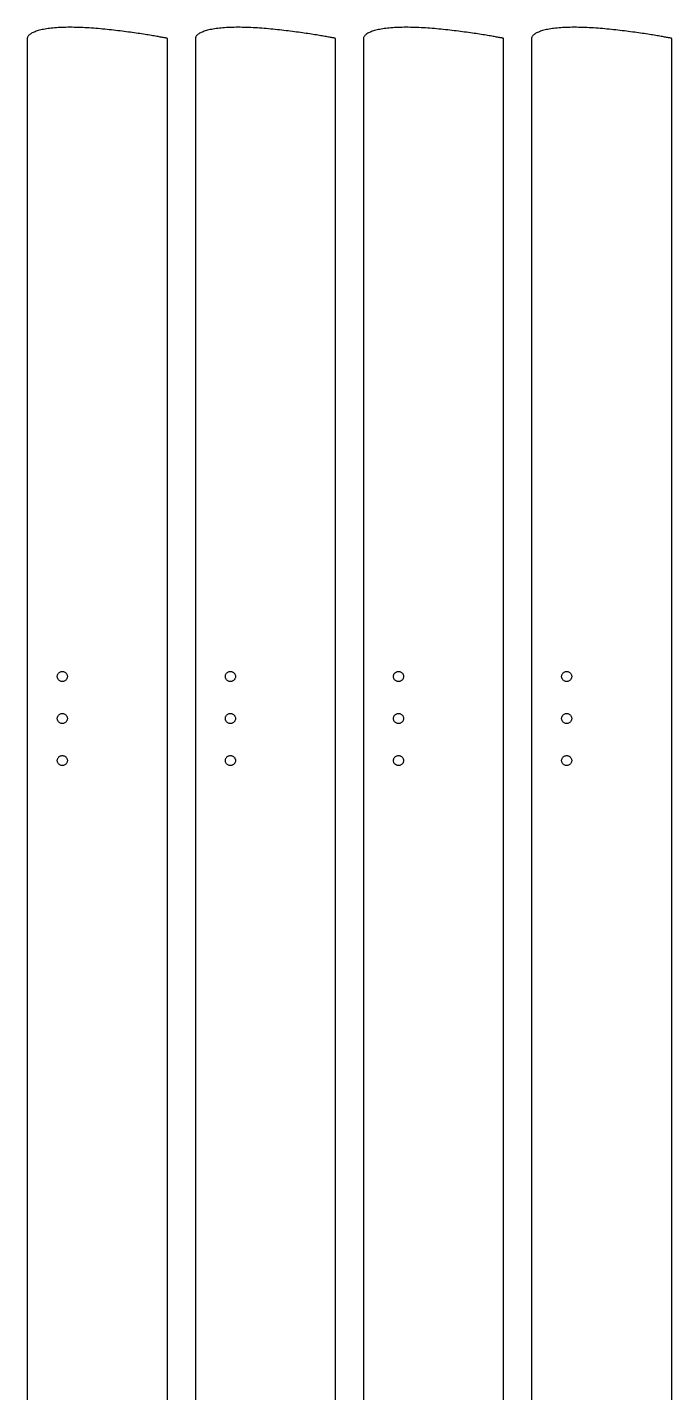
# Model space of a CAD drawing. Header units: metres. Extents: x -115 to 115, y -485 to 489.
# Drawn here: x -115 to 115, y 2 to 489 of the extents above; entities that cross this region are included whole.
import ezdxf

# ---------------------------------------------------------------- set-up
doc = ezdxf.new("R2010")
doc.units = ezdxf.units.M

msp = doc.modelspace()

# ---------------------------------------------------------------- linework, layer by layer
for p, q in [((-113.223, 487.056), (-113.504, 486.903)), ((-112.919, 487.204), (-113.223, 487.056)), ((-112.592, 487.348), (-112.919, 487.204)), ((-112.242, 487.487), (-112.592, 487.348)), ((-111.871, 487.622), (-112.242, 487.487)), ((-111.477, 487.751), (-111.871, 487.622)), ((-111.062, 487.875), (-111.477, 487.751)), ((-110.625, 487.994), (-111.062, 487.875)), ((-110.168, 488.107), (-110.625, 487.994)), ((-109.691, 488.214), (-110.168, 488.107)), ((-109.194, 488.315), (-109.691, 488.214)), ((-108.678, 488.41), (-109.194, 488.315)), ((-108.143, 488.499), (-108.678, 488.41)), ((-107.59, 488.581), (-108.143, 488.499)), ((-107.019, 488.657), (-107.59, 488.581)), ((-106.431, 488.726), (-107.019, 488.657)), ((-105.827, 488.789), (-106.431, 488.726)), ((-105.207, 488.845), (-105.827, 488.789)), ((-104.571, 488.894), (-105.207, 488.845)), ((-103.921, 488.936), (-104.571, 488.894)), ((-103.256, 488.971), (-103.921, 488.936)), ((-102.579, 489), (-103.256, 488.971)), ((-101.888, 489.022), (-102.579, 489)), ((-101.186, 489.037), (-101.888, 489.022)), ((-100.472, 489.046), (-101.186, 489.037)), ((-99.7478, 489.048), (-100.472, 489.046)), ((-99.0136, 489.044), (-99.7478, 489.048)), ((-98.2701, 489.034), (-99.0136, 489.044)), ((-97.5181, 489.018), (-98.2701, 489.034)), ((-96.7585, 488.996), (-97.5181, 489.018)), ((-95.9919, 488.968), (-96.7585, 488.996)), ((-95.219, 488.935), (-95.9919, 488.968)), ((-94.4408, 488.897), (-95.219, 488.935)), ((-93.6578, 488.853), (-94.4408, 488.897)), ((-92.8709, 488.804), (-93.6578, 488.853)), ((-92.0809, 488.751), (-92.8709, 488.804)), ((-91.2886, 488.694), (-92.0809, 488.751)), ((-90.4947, 488.632), (-91.2886, 488.694)), ((-89.7, 488.566), (-90.4947, 488.632)), ((-88.9053, 488.497), (-89.7, 488.566)), ((-88.1114, 488.424), (-88.9053, 488.497)), ((-87.3191, 488.348), (-88.1114, 488.424)), ((-86.5291, 488.269), (-87.3191, 488.348)), ((-85.7422, 488.187), (-86.5291, 488.269)), ((-84.9593, 488.103), (-85.7422, 488.187)), ((-84.181, 488.016), (-84.9593, 488.103)), ((-83.4082, 487.928), (-84.181, 488.016)), ((-82.6415, 487.837), (-83.4082, 487.928)), ((-81.8819, 487.745), (-82.6415, 487.837)), ((-81.1299, 487.651), (-81.8819, 487.745)), ((-80.3865, 487.557), (-81.1299, 487.651)), ((-79.6522, 487.461), (-80.3865, 487.557)), ((-78.9278, 487.365), (-79.6522, 487.461)), ((-78.2141, 487.268), (-78.9278, 487.365)), ((-77.5116, 487.17), (-78.2141, 487.268)), ((-76.8213, 487.073), (-77.5116, 487.17)), ((-76.1436, 486.975), (-76.8213, 487.073)), ((-53.2234, 487.056), (-53.5043, 486.903)), ((-52.9192, 487.204), (-53.2234, 487.056)), ((-52.5921, 487.348), (-52.9192, 487.204)), ((-52.2425, 487.487), (-52.5921, 487.348)), ((-51.8706, 487.622), (-52.2425, 487.487)), ((-51.4768, 487.751), (-51.8706, 487.622)), ((-51.0615, 487.875), (-51.4768, 487.751)), ((-50.6252, 487.994), (-51.0615, 487.875)), ((-50.1681, 488.107), (-50.6252, 487.994)), ((-49.6909, 488.214), (-50.1681, 488.107)), ((-49.194, 488.315), (-49.6909, 488.214)), ((-48.6778, 488.41), (-49.194, 488.315)), ((-48.1429, 488.499), (-48.6778, 488.41)), ((-47.5898, 488.581), (-48.1429, 488.499)), ((-47.019, 488.657), (-47.5898, 488.581)), ((-46.4312, 488.726), (-47.019, 488.657)), ((-45.8268, 488.789), (-46.4312, 488.726)), ((-45.2066, 488.845), (-45.8268, 488.789)), ((-44.571, 488.894), (-45.2066, 488.845)), ((-43.9207, 488.936), (-44.571, 488.894)), ((-43.2564, 488.971), (-43.9207, 488.936)), ((-42.5788, 489), (-43.2564, 488.971)), ((-41.8884, 489.022), (-42.5788, 489)), ((-41.186, 489.037), (-41.8884, 489.022)), ((-40.4722, 489.046), (-41.186, 489.037)), ((-39.7478, 489.048), (-40.4722, 489.046)), ((-39.0136, 489.044), (-39.7478, 489.048)), ((-38.2701, 489.034), (-39.0136, 489.044)), ((-37.5181, 489.018), (-38.2701, 489.034)), ((-36.7585, 488.996), (-37.5181, 489.018)), ((-35.9919, 488.968), (-36.7585, 488.996)), ((-35.219, 488.935), (-35.9919, 488.968)), ((-34.4408, 488.897), (-35.219, 488.935)), ((-33.6578, 488.853), (-34.4408, 488.897)), ((-32.8709, 488.804), (-33.6578, 488.853)), ((-32.0809, 488.751), (-32.8709, 488.804)), ((-31.2886, 488.694), (-32.0809, 488.751)), ((-30.4947, 488.632), (-31.2886, 488.694)), ((-29.7, 488.566), (-30.4947, 488.632)), ((-28.9053, 488.497), (-29.7, 488.566)), ((-28.1114, 488.424), (-28.9053, 488.497)), ((-27.3191, 488.348), (-28.1114, 488.424)), ((-26.5291, 488.269), (-27.3191, 488.348)), ((-25.7422, 488.187), (-26.5291, 488.269)), ((-24.9593, 488.103), (-25.7422, 488.187)), ((-24.181, 488.016), (-24.9593, 488.103)), ((-23.4082, 487.928), (-24.181, 488.016)), ((-22.6415, 487.837), (-23.4082, 487.928)), ((-21.8819, 487.745), (-22.6415, 487.837)), ((-21.1299, 487.651), (-21.8819, 487.745)), ((-20.3865, 487.557), (-21.1299, 487.651)), ((-19.6522, 487.461), (-20.3865, 487.557)), ((-18.9278, 487.365), (-19.6522, 487.461)), ((-18.2141, 487.268), (-18.9278, 487.365)), ((-17.5116, 487.17), (-18.2141, 487.268)), ((-16.8213, 487.073), (-17.5116, 487.17)), ((-16.1436, 486.975), (-16.8213, 487.073)), ((6.7766, 487.056), (6.4957, 486.903)), ((7.0808, 487.204), (6.7766, 487.056)), ((7.4078, 487.348), (7.0808, 487.204)), ((7.7575, 487.487), (7.4078, 487.348)), ((8.1294, 487.622), (7.7575, 487.487)), ((8.5232, 487.751), (8.1294, 487.622)), ((8.9385, 487.875), (8.5232, 487.751)), ((9.3748, 487.994), (8.9385, 487.875)), ((9.8318, 488.107), (9.3748, 487.994)), ((10.3091, 488.214), (9.8318, 488.107)), ((10.806, 488.315), (10.3091, 488.214)), ((11.3222, 488.41), (10.806, 488.315)), ((11.8571, 488.499), (11.3222, 488.41)), ((12.4102, 488.581), (11.8571, 488.499)), ((12.9809, 488.657), (12.4102, 488.581)), ((13.5688, 488.726), (12.9809, 488.657)), ((14.1732, 488.789), (13.5688, 488.726)), ((14.7934, 488.845), (14.1732, 488.789)), ((15.429, 488.894), (14.7934, 488.845)), ((16.0793, 488.936), (15.429, 488.894)), ((16.7436, 488.971), (16.0793, 488.936)), ((17.4212, 489), (16.7436, 488.971)), ((18.1116, 489.022), (17.4212, 489)), ((18.814, 489.037), (18.1116, 489.022)), ((19.5278, 489.046), (18.814, 489.037)), ((20.2522, 489.048), (19.5278, 489.046)), ((20.9864, 489.044), (20.2522, 489.048)), ((21.7299, 489.034), (20.9864, 489.044)), ((22.4819, 489.018), (21.7299, 489.034)), ((23.2415, 488.996), (22.4819, 489.018)), ((24.0081, 488.968), (23.2415, 488.996)), ((24.781, 488.935), (24.0081, 488.968)), ((25.5592, 488.897), (24.781, 488.935)), ((26.3422, 488.853), (25.5592, 488.897)), ((27.1291, 488.804), (26.3422, 488.853)), ((27.9191, 488.751), (27.1291, 488.804)), ((28.7114, 488.694), (27.9191, 488.751)), ((29.5053, 488.632), (28.7114, 488.694)), ((30.3, 488.566), (29.5053, 488.632)), ((31.0947, 488.497), (30.3, 488.566)), ((31.8886, 488.424), (31.0947, 488.497)), ((32.6809, 488.348), (31.8886, 488.424)), ((33.4709, 488.269), (32.6809, 488.348)), ((34.2578, 488.187), (33.4709, 488.269)), ((35.0407, 488.103), (34.2578, 488.187)), ((35.819, 488.016), (35.0407, 488.103)), ((36.5918, 487.928), (35.819, 488.016)), ((37.3585, 487.837), (36.5918, 487.928)), ((38.1181, 487.745), (37.3585, 487.837)), ((38.8701, 487.651), (38.1181, 487.745)), ((39.6135, 487.557), (38.8701, 487.651)), ((40.3478, 487.461), (39.6135, 487.557)), ((41.0722, 487.365), (40.3478, 487.461)), ((41.7859, 487.268), (41.0722, 487.365)), ((42.4884, 487.17), (41.7859, 487.268)), ((43.1787, 487.073), (42.4884, 487.17)), ((43.8564, 486.975), (43.1787, 487.073)), ((66.7766, 487.056), (66.4957, 486.903)), ((67.0808, 487.204), (66.7766, 487.056)), ((67.4079, 487.348), (67.0808, 487.204)), ((67.7575, 487.487), (67.4079, 487.348)), ((68.1294, 487.622), (67.7575, 487.487)), ((68.5232, 487.751), (68.1294, 487.622)), ((68.9385, 487.875), (68.5232, 487.751)), ((69.3748, 487.994), (68.9385, 487.875)), ((69.8319, 488.107), (69.3748, 487.994)), ((70.3091, 488.214), (69.8319, 488.107)), ((70.806, 488.315), (70.3091, 488.214)), ((71.3222, 488.41), (70.806, 488.315)), ((71.8571, 488.499), (71.3222, 488.41)), ((72.4102, 488.581), (71.8571, 488.499)), ((72.981, 488.657), (72.4102, 488.581)), ((73.5688, 488.726), (72.981, 488.657)), ((74.1732, 488.789), (73.5688, 488.726)), ((74.7934, 488.845), (74.1732, 488.789)), ((75.429, 488.894), (74.7934, 488.845)), ((76.0793, 488.936), (75.429, 488.894)), ((76.7436, 488.971), (76.0793, 488.936)), ((77.4212, 489), (76.7436, 488.971)), ((78.1116, 489.022), (77.4212, 489)), ((78.814, 489.037), (78.1116, 489.022)), ((79.5278, 489.046), (78.814, 489.037)), ((80.2522, 489.048), (79.5278, 489.046)), ((80.9864, 489.044), (80.2522, 489.048)), ((81.7299, 489.034), (80.9864, 489.044)), ((82.4819, 489.018), (81.7299, 489.034)), ((83.2415, 488.996), (82.4819, 489.018)), ((84.0081, 488.968), (83.2415, 488.996)), ((84.781, 488.935), (84.0081, 488.968)), ((85.5592, 488.897), (84.781, 488.935)), ((86.3422, 488.853), (85.5592, 488.897)), ((87.1291, 488.804), (86.3422, 488.853)), ((87.9191, 488.751), (87.1291, 488.804)), ((88.7114, 488.694), (87.9191, 488.751)), ((89.5053, 488.632), (88.7114, 488.694)), ((90.3, 488.566), (89.5053, 488.632)), ((91.0947, 488.497), (90.3, 488.566)), ((91.8886, 488.424), (91.0947, 488.497)), ((92.6809, 488.348), (91.8886, 488.424)), ((93.4709, 488.269), (92.6809, 488.348)), ((94.2578, 488.187), (93.4709, 488.269)), ((95.0407, 488.103), (94.2578, 488.187)), ((95.819, 488.016), (95.0407, 488.103)), ((96.5918, 487.928), (95.819, 488.016)), ((97.3585, 487.837), (96.5918, 487.928)), ((98.1181, 487.745), (97.3585, 487.837)), ((98.8701, 487.651), (98.1181, 487.745)), ((99.6135, 487.557), (98.8701, 487.651)), ((100.348, 487.461), (99.6135, 487.557)), ((101.072, 487.365), (100.348, 487.461)), ((101.786, 487.268), (101.072, 487.365)), ((102.488, 487.17), (101.786, 487.268)), ((103.179, 487.073), (102.488, 487.17)), ((103.856, 486.975), (103.179, 487.073)), ((-114.988, 485.187), (-115, 485)), ((-115, 485), (-115, -485)), ((-114.95, 485.372), (-114.988, 485.187)), ((-114.888, 485.555), (-114.95, 485.372)), ((-114.801, 485.734), (-114.888, 485.555)), ((-114.689, 485.911), (-114.801, 485.734)), ((-114.552, 486.085), (-114.689, 485.911)), ((-114.391, 486.255), (-114.552, 486.085)), ((-114.205, 486.423), (-114.391, 486.255)), ((-113.995, 486.587), (-114.205, 486.423)), ((-113.762, 486.747), (-113.995, 486.587)), ((-113.504, 486.903), (-113.762, 486.747)), ((-75.4793, 486.878), (-76.1436, 486.975)), ((-74.829, 486.781), (-75.4793, 486.878)), ((-74.1935, 486.685), (-74.829, 486.781)), ((-73.5732, 486.59), (-74.1935, 486.685)), ((-72.9688, 486.496), (-73.5732, 486.59)), ((-72.381, 486.403), (-72.9688, 486.496)), ((-71.8102, 486.311), (-72.381, 486.403)), ((-71.2571, 486.222), (-71.8102, 486.311)), ((-70.7222, 486.133), (-71.2571, 486.222)), ((-70.206, 486.047), (-70.7222, 486.133)), ((-69.7091, 485.963), (-70.206, 486.047)), ((-69.2319, 485.882), (-69.7091, 485.963)), ((-68.7749, 485.803), (-69.2319, 485.882)), ((-68.3385, 485.727), (-68.7749, 485.803)), ((-67.9232, 485.653), (-68.3385, 485.727)), ((-67.5294, 485.583), (-67.9232, 485.653)), ((-67.1575, 485.516), (-67.5294, 485.583)), ((-66.8079, 485.453), (-67.1575, 485.516)), ((-66.4808, 485.393), (-66.8079, 485.453)), ((-66.1767, 485.337), (-66.4808, 485.393)), ((-65.8957, 485.284), (-66.1767, 485.337)), ((-65.6383, 485.236), (-65.8957, 485.284)), ((-65.4046, 485.192), (-65.6383, 485.236)), ((-65.1949, 485.152), (-65.4046, 485.192)), ((-65, 485.115), (-65.1949, 485.152)), ((-65, -485), (-65, 485.115)), ((-54.9875, 485.187), (-55, 485)), ((-55, 485), (-55, -485)), ((-54.9501, 485.372), (-54.9875, 485.187)), ((-54.8877, 485.555), (-54.9501, 485.372)), ((-54.8005, 485.734), (-54.8877, 485.555)), ((-54.6885, 485.911), (-54.8005, 485.734)), ((-54.5519, 486.085), (-54.6885, 485.911)), ((-54.3907, 486.255), (-54.5519, 486.085)), ((-54.2052, 486.423), (-54.3907, 486.255)), ((-53.9954, 486.587), (-54.2052, 486.423)), ((-53.7617, 486.747), (-53.9954, 486.587)), ((-53.5043, 486.903), (-53.7617, 486.747)), ((-15.4793, 486.878), (-16.1436, 486.975)), ((-14.829, 486.781), (-15.4793, 486.878)), ((-14.1935, 486.685), (-14.829, 486.781)), ((-13.5732, 486.59), (-14.1935, 486.685)), ((-12.9688, 486.496), (-13.5732, 486.59)), ((-12.381, 486.403), (-12.9688, 486.496)), ((-11.8102, 486.311), (-12.381, 486.403)), ((-11.2571, 486.222), (-11.8102, 486.311)), ((-10.7222, 486.133), (-11.2571, 486.222)), ((-10.206, 486.047), (-10.7222, 486.133)), ((-9.7091, 485.963), (-10.206, 486.047)), ((-9.2319, 485.882), (-9.7091, 485.963)), ((-8.7749, 485.803), (-9.2319, 485.882)), ((-8.3385, 485.727), (-8.7749, 485.803)), ((-7.9232, 485.653), (-8.3385, 485.727)), ((-7.5294, 485.583), (-7.9232, 485.653)), ((-7.1575, 485.516), (-7.5294, 485.583)), ((-6.8079, 485.453), (-7.1575, 485.516)), ((-6.4808, 485.393), (-6.8079, 485.453)), ((-6.1767, 485.337), (-6.4808, 485.393)), ((-5.8957, 485.284), (-6.1767, 485.337)), ((-5.6383, 485.236), (-5.8957, 485.284)), ((-5.4046, 485.192), (-5.6383, 485.236)), ((-5.1948, 485.152), (-5.4046, 485.192)), ((-5, 485.115), (-5.1948, 485.152)), ((-5, -485), (-5, 485.115)), ((5.0125, 485.187), (5, 485)), ((5, 485), (5, -485)), ((5.0499, 485.372), (5.0125, 485.187)), ((5.1123, 485.555), (5.0499, 485.372)), ((5.1995, 485.734), (5.1123, 485.555)), ((5.3115, 485.911), (5.1995, 485.734)), ((5.4481, 486.085), (5.3115, 485.911)), ((5.6093, 486.255), (5.4481, 486.085)), ((5.7948, 486.423), (5.6093, 486.255)), ((6.0046, 486.587), (5.7948, 486.423)), ((6.2382, 486.747), (6.0046, 486.587)), ((6.4957, 486.903), (6.2382, 486.747)), ((44.5207, 486.878), (43.8564, 486.975)), ((45.171, 486.781), (44.5207, 486.878)), ((45.8065, 486.685), (45.171, 486.781)), ((46.4268, 486.59), (45.8065, 486.685)), ((47.0312, 486.496), (46.4268, 486.59)), ((47.619, 486.403), (47.0312, 486.496)), ((48.1898, 486.311), (47.619, 486.403)), ((48.7429, 486.222), (48.1898, 486.311)), ((49.2778, 486.133), (48.7429, 486.222)), ((49.794, 486.047), (49.2778, 486.133)), ((50.2909, 485.963), (49.794, 486.047)), ((50.7681, 485.882), (50.2909, 485.963)), ((51.2251, 485.803), (50.7681, 485.882)), ((51.6615, 485.727), (51.2251, 485.803)), ((52.0768, 485.653), (51.6615, 485.727)), ((52.4706, 485.583), (52.0768, 485.653)), ((52.8425, 485.516), (52.4706, 485.583)), ((53.1921, 485.453), (52.8425, 485.516)), ((53.5192, 485.393), (53.1921, 485.453)), ((53.8233, 485.337), (53.5192, 485.393)), ((54.1043, 485.284), (53.8233, 485.337)), ((54.3617, 485.236), (54.1043, 485.284)), ((54.5954, 485.192), (54.3617, 485.236)), ((54.8051, 485.152), (54.5954, 485.192)), ((55, 485.115), (54.8051, 485.152)), ((55, -485), (55, 485.115)), ((65.0125, 485.187), (65, 485)), ((65, 485), (65, -485)), ((65.0499, 485.372), (65.0125, 485.187)), ((65.1123, 485.555), (65.0499, 485.372)), ((65.1995, 485.734), (65.1123, 485.555)), ((65.3115, 485.911), (65.1995, 485.734)), ((65.4481, 486.085), (65.3115, 485.911)), ((65.6093, 486.255), (65.4481, 486.085)), ((65.7948, 486.423), (65.6093, 486.255)), ((66.0046, 486.587), (65.7948, 486.423)), ((66.2383, 486.747), (66.0046, 486.587)), ((66.4957, 486.903), (66.2383, 486.747)), ((104.521, 486.878), (103.856, 486.975)), ((105.171, 486.781), (104.521, 486.878)), ((105.807, 486.685), (105.171, 486.781)), ((106.427, 486.59), (105.807, 486.685)), ((107.031, 486.496), (106.427, 486.59)), ((107.619, 486.403), (107.031, 486.496)), ((108.19, 486.311), (107.619, 486.403)), ((108.743, 486.222), (108.19, 486.311)), ((109.278, 486.133), (108.743, 486.222)), ((109.794, 486.047), (109.278, 486.133)), ((110.291, 485.963), (109.794, 486.047)), ((110.768, 485.882), (110.291, 485.963)), ((111.225, 485.803), (110.768, 485.882)), ((111.661, 485.727), (111.225, 485.803)), ((112.077, 485.653), (111.661, 485.727)), ((112.471, 485.583), (112.077, 485.653)), ((112.842, 485.516), (112.471, 485.583)), ((113.192, 485.453), (112.842, 485.516)), ((113.519, 485.393), (113.192, 485.453)), ((113.823, 485.337), (113.519, 485.393)), ((114.104, 485.284), (113.823, 485.337)), ((114.362, 485.236), (114.104, 485.284)), ((114.595, 485.192), (114.362, 485.236)), ((114.805, 485.152), (114.595, 485.192)), ((115, 485.115), (114.805, 485.152)), ((115, -485), (115, 485.115)), ((-104.212, 258.056), (-104.129, 258.266)), ((-104.129, 258.266), (-104.02, 258.464)), ((-104.02, 258.464), (-103.887, 258.647)), ((-103.887, 258.647), (-103.732, 258.812)), ((-103.732, 258.812), (-103.558, 258.956)), ((-103.558, 258.956), (-103.367, 259.077)), ((-103.367, 259.077), (-103.163, 259.174)), ((-103.163, 259.174), (-102.948, 259.243)), ((-102.948, 259.243), (-102.726, 259.286)), ((-102.726, 259.286), (-102.5, 259.3)), ((-102.5, 259.3), (-102.274, 259.286)), ((-102.274, 259.286), (-102.052, 259.243)), ((-102.052, 259.243), (-101.837, 259.174)), ((-101.837, 259.174), (-101.633, 259.077)), ((-101.633, 259.077), (-101.442, 258.956)), ((-101.442, 258.956), (-101.268, 258.812)), ((-101.268, 258.812), (-101.113, 258.647)), ((-101.113, 258.647), (-100.98, 258.464)), ((-100.98, 258.464), (-100.871, 258.266)), ((-100.871, 258.266), (-100.788, 258.056)), ((-44.2119, 258.056), (-44.1287, 258.266)), ((-44.1287, 258.266), (-44.0198, 258.464)), ((-44.0198, 258.464), (-43.8869, 258.647)), ((-43.8869, 258.647), (-43.7322, 258.812)), ((-43.7322, 258.812), (-43.558, 258.956)), ((-43.558, 258.956), (-43.3672, 259.077)), ((-43.3672, 259.077), (-43.1626, 259.174)), ((-43.1626, 259.174), (-42.9476, 259.243)), ((-42.9476, 259.243), (-42.7256, 259.286)), ((-42.7256, 259.286), (-42.5, 259.3)), ((-42.5, 259.3), (-42.2744, 259.286)), ((-42.2744, 259.286), (-42.0524, 259.243)), ((-42.0524, 259.243), (-41.8374, 259.174)), ((-41.8374, 259.174), (-41.6328, 259.077)), ((-41.6328, 259.077), (-41.442, 258.956)), ((-41.442, 258.956), (-41.2678, 258.812)), ((-41.2678, 258.812), (-41.1131, 258.647)), ((-41.1131, 258.647), (-40.9802, 258.464)), ((-40.9802, 258.464), (-40.8713, 258.266)), ((-40.8713, 258.266), (-40.7881, 258.056)), ((15.7881, 258.056), (15.8713, 258.266)), ((15.8713, 258.266), (15.9802, 258.464)), ((15.9802, 258.464), (16.1131, 258.647)), ((16.1131, 258.647), (16.2678, 258.812)), ((16.2678, 258.812), (16.442, 258.956)), ((16.442, 258.956), (16.6328, 259.077)), ((16.6328, 259.077), (16.8374, 259.174)), ((16.8374, 259.174), (17.0524, 259.243)), ((17.0524, 259.243), (17.2744, 259.286)), ((17.2744, 259.286), (17.5, 259.3)), ((17.5, 259.3), (17.7256, 259.286)), ((17.7256, 259.286), (17.9476, 259.243)), ((17.9476, 259.243), (18.1626, 259.174)), ((18.1626, 259.174), (18.3672, 259.077)), ((18.3672, 259.077), (18.558, 258.956)), ((18.558, 258.956), (18.7322, 258.812)), ((18.7322, 258.812), (18.8869, 258.647)), ((18.8869, 258.647), (19.0198, 258.464)), ((19.0198, 258.464), (19.1287, 258.266)), ((19.1287, 258.266), (19.2119, 258.056)), ((75.7881, 258.056), (75.8713, 258.266)), ((75.8713, 258.266), (75.9802, 258.464)), ((75.9802, 258.464), (76.1131, 258.647)), ((76.1131, 258.647), (76.2678, 258.812)), ((76.2678, 258.812), (76.442, 258.956)), ((76.442, 258.956), (76.6328, 259.077)), ((76.6328, 259.077), (76.8374, 259.174)), ((76.8374, 259.174), (77.0524, 259.243)), ((77.0524, 259.243), (77.2744, 259.286)), ((77.2744, 259.286), (77.5, 259.3)), ((77.5, 259.3), (77.7256, 259.286)), ((77.7256, 259.286), (77.9476, 259.243)), ((77.9476, 259.243), (78.1626, 259.174)), ((78.1626, 259.174), (78.3672, 259.077)), ((78.3672, 259.077), (78.558, 258.956)), ((78.558, 258.956), (78.7322, 258.812)), ((78.7322, 258.812), (78.8869, 258.647)), ((78.8869, 258.647), (79.0198, 258.464)), ((79.0198, 258.464), (79.1287, 258.266)), ((79.1287, 258.266), (79.2119, 258.056)), ((-104.296, 257.613), (-104.268, 257.837)), ((-104.296, 257.387), (-104.296, 257.613)), ((-104.268, 257.163), (-104.296, 257.387)), ((-104.268, 257.837), (-104.212, 258.056)), ((-104.212, 256.944), (-104.268, 257.163)), ((-104.129, 256.734), (-104.212, 256.944)), ((-104.02, 256.536), (-104.129, 256.734)), ((-103.887, 256.353), (-104.02, 256.536)), ((-103.732, 256.188), (-103.887, 256.353)), ((-103.558, 256.044), (-103.732, 256.188)), ((-103.367, 255.923), (-103.558, 256.044)), ((-103.163, 255.826), (-103.367, 255.923)), ((-102.948, 255.757), (-103.163, 255.826)), ((-102.726, 255.714), (-102.948, 255.757)), ((-102.5, 255.7), (-102.726, 255.714)), ((-102.274, 255.714), (-102.5, 255.7)), ((-102.052, 255.757), (-102.274, 255.714)), ((-101.837, 255.826), (-102.052, 255.757)), ((-101.633, 255.923), (-101.837, 255.826)), ((-101.442, 256.044), (-101.633, 255.923)), ((-101.268, 256.188), (-101.442, 256.044)), ((-101.113, 256.353), (-101.268, 256.188)), ((-100.98, 256.536), (-101.113, 256.353)), ((-100.871, 256.734), (-100.98, 256.536)), ((-100.788, 256.944), (-100.871, 256.734)), ((-100.788, 258.056), (-100.732, 257.837)), ((-100.732, 257.163), (-100.788, 256.944)), ((-100.732, 257.837), (-100.704, 257.613)), ((-100.704, 257.387), (-100.732, 257.163)), ((-100.704, 257.613), (-100.704, 257.387)), ((-44.2964, 257.613), (-44.2681, 257.837)), ((-44.2964, 257.387), (-44.2964, 257.613)), ((-44.2681, 257.163), (-44.2964, 257.387)), ((-44.2681, 257.837), (-44.2119, 258.056)), ((-44.2119, 256.944), (-44.2681, 257.163)), ((-44.1287, 256.734), (-44.2119, 256.944)), ((-44.0198, 256.536), (-44.1287, 256.734)), ((-43.8869, 256.353), (-44.0198, 256.536)), ((-43.7322, 256.188), (-43.8869, 256.353)), ((-43.558, 256.044), (-43.7322, 256.188)), ((-43.3672, 255.923), (-43.558, 256.044)), ((-43.1626, 255.826), (-43.3672, 255.923)), ((-42.9476, 255.757), (-43.1626, 255.826)), ((-42.7256, 255.714), (-42.9476, 255.757)), ((-42.5, 255.7), (-42.7256, 255.714)), ((-42.2744, 255.714), (-42.5, 255.7)), ((-42.0524, 255.757), (-42.2744, 255.714)), ((-41.8374, 255.826), (-42.0524, 255.757)), ((-41.6328, 255.923), (-41.8374, 255.826)), ((-41.442, 256.044), (-41.6328, 255.923)), ((-41.2678, 256.188), (-41.442, 256.044)), ((-41.1131, 256.353), (-41.2678, 256.188)), ((-40.9802, 256.536), (-41.1131, 256.353)), ((-40.8713, 256.734), (-40.9802, 256.536)), ((-40.7881, 256.944), (-40.8713, 256.734)), ((-40.7881, 258.056), (-40.7319, 257.837)), ((-40.7319, 257.163), (-40.7881, 256.944)), ((-40.7319, 257.837), (-40.7036, 257.613)), ((-40.7036, 257.387), (-40.7319, 257.163)), ((-40.7036, 257.613), (-40.7036, 257.387)), ((15.7036, 257.613), (15.7319, 257.837)), ((15.7036, 257.387), (15.7036, 257.613)), ((15.7319, 257.163), (15.7036, 257.387)), ((15.7319, 257.837), (15.7881, 258.056)), ((15.7881, 256.944), (15.7319, 257.163)), ((15.8713, 256.734), (15.7881, 256.944)), ((15.9802, 256.536), (15.8713, 256.734)), ((16.1131, 256.353), (15.9802, 256.536)), ((16.2678, 256.188), (16.1131, 256.353)), ((16.442, 256.044), (16.2678, 256.188)), ((16.6328, 255.923), (16.442, 256.044)), ((16.8374, 255.826), (16.6328, 255.923)), ((17.0524, 255.757), (16.8374, 255.826)), ((17.2744, 255.714), (17.0524, 255.757)), ((17.5, 255.7), (17.2744, 255.714)), ((17.7256, 255.714), (17.5, 255.7)), ((17.9476, 255.757), (17.7256, 255.714)), ((18.1626, 255.826), (17.9476, 255.757)), ((18.3672, 255.923), (18.1626, 255.826)), ((18.558, 256.044), (18.3672, 255.923)), ((18.7322, 256.188), (18.558, 256.044)), ((18.8869, 256.353), (18.7322, 256.188)), ((19.0198, 256.536), (18.8869, 256.353)), ((19.1287, 256.734), (19.0198, 256.536)), ((19.2119, 256.944), (19.1287, 256.734)), ((19.2119, 258.056), (19.2681, 257.837)), ((19.2681, 257.163), (19.2119, 256.944)), ((19.2681, 257.837), (19.2964, 257.613)), ((19.2964, 257.387), (19.2681, 257.163)), ((19.2964, 257.613), (19.2964, 257.387)), ((75.7036, 257.613), (75.7319, 257.837)), ((75.7036, 257.387), (75.7036, 257.613)), ((75.7319, 257.163), (75.7036, 257.387)), ((75.7319, 257.837), (75.7881, 258.056)), ((75.7881, 256.944), (75.7319, 257.163)), ((75.8713, 256.734), (75.7881, 256.944)), ((75.9802, 256.536), (75.8713, 256.734)), ((76.1131, 256.353), (75.9802, 256.536)), ((76.2678, 256.188), (76.1131, 256.353)), ((76.442, 256.044), (76.2678, 256.188)), ((76.6328, 255.923), (76.442, 256.044)), ((76.8374, 255.826), (76.6328, 255.923)), ((77.0524, 255.757), (76.8374, 255.826)), ((77.2744, 255.714), (77.0524, 255.757)), ((77.5, 255.7), (77.2744, 255.714)), ((77.7256, 255.714), (77.5, 255.7)), ((77.9476, 255.757), (77.7256, 255.714)), ((78.1626, 255.826), (77.9476, 255.757)), ((78.3672, 255.923), (78.1626, 255.826)), ((78.558, 256.044), (78.3672, 255.923)), ((78.7322, 256.188), (78.558, 256.044)), ((78.8869, 256.353), (78.7322, 256.188)), ((79.0198, 256.536), (78.8869, 256.353)), ((79.1287, 256.734), (79.0198, 256.536)), ((79.2119, 256.944), (79.1287, 256.734)), ((79.2119, 258.056), (79.2681, 257.837)), ((79.2681, 257.163), (79.2119, 256.944)), ((79.2681, 257.837), (79.2964, 257.613)), ((79.2964, 257.387), (79.2681, 257.163)), ((79.2964, 257.613), (79.2964, 257.387)), ((-104.02, 243.464), (-103.887, 243.647)), ((-103.887, 243.647), (-103.732, 243.812)), ((-103.732, 243.812), (-103.558, 243.956)), ((-103.558, 243.956), (-103.367, 244.077)), ((-103.367, 244.077), (-103.163, 244.174)), ((-103.163, 244.174), (-102.948, 244.243)), ((-102.948, 244.243), (-102.726, 244.286)), ((-102.726, 244.286), (-102.5, 244.3)), ((-102.5, 244.3), (-102.274, 244.286)), ((-102.274, 244.286), (-102.052, 244.243)), ((-102.052, 244.243), (-101.837, 244.174)), ((-101.837, 244.174), (-101.633, 244.077)), ((-101.633, 244.077), (-101.442, 243.956)), ((-101.442, 243.956), (-101.268, 243.812)), ((-101.268, 243.812), (-101.113, 243.647)), ((-101.113, 243.647), (-100.98, 243.464)), ((-44.0198, 243.464), (-43.8869, 243.647)), ((-43.8869, 243.647), (-43.7322, 243.812)), ((-43.7322, 243.812), (-43.558, 243.956)), ((-43.558, 243.956), (-43.3672, 244.077)), ((-43.3672, 244.077), (-43.1626, 244.174)), ((-43.1626, 244.174), (-42.9476, 244.243)), ((-42.9476, 244.243), (-42.7256, 244.286)), ((-42.7256, 244.286), (-42.5, 244.3)), ((-42.5, 244.3), (-42.2744, 244.286)), ((-42.2744, 244.286), (-42.0524, 244.243)), ((-42.0524, 244.243), (-41.8374, 244.174)), ((-41.8374, 244.174), (-41.6328, 244.077)), ((-41.6328, 244.077), (-41.442, 243.956)), ((-41.442, 243.956), (-41.2678, 243.812)), ((-41.2678, 243.812), (-41.1131, 243.647)), ((-41.1131, 243.647), (-40.9802, 243.464)), ((15.9802, 243.464), (16.1131, 243.647)), ((16.1131, 243.647), (16.2678, 243.812)), ((16.2678, 243.812), (16.442, 243.956)), ((16.442, 243.956), (16.6328, 244.077)), ((16.6328, 244.077), (16.8374, 244.174)), ((16.8374, 244.174), (17.0524, 244.243)), ((17.0524, 244.243), (17.2744, 244.286)), ((17.2744, 244.286), (17.5, 244.3)), ((17.5, 244.3), (17.7256, 244.286)), ((17.7256, 244.286), (17.9476, 244.243)), ((17.9476, 244.243), (18.1626, 244.174)), ((18.1626, 244.174), (18.3672, 244.077)), ((18.3672, 244.077), (18.558, 243.956)), ((18.558, 243.956), (18.7322, 243.812)), ((18.7322, 243.812), (18.8869, 243.647)), ((18.8869, 243.647), (19.0198, 243.464)), ((75.9802, 243.464), (76.1131, 243.647)), ((76.1131, 243.647), (76.2678, 243.812)), ((76.2678, 243.812), (76.442, 243.956)), ((76.442, 243.956), (76.6328, 244.077)), ((76.6328, 244.077), (76.8374, 244.174)), ((76.8374, 244.174), (77.0524, 244.243)), ((77.0524, 244.243), (77.2744, 244.286)), ((77.2744, 244.286), (77.5, 244.3)), ((77.5, 244.3), (77.7256, 244.286)), ((77.7256, 244.286), (77.9476, 244.243)), ((77.9476, 244.243), (78.1626, 244.174)), ((78.1626, 244.174), (78.3672, 244.077)), ((78.3672, 244.077), (78.558, 243.956)), ((78.558, 243.956), (78.7322, 243.812)), ((78.7322, 243.812), (78.8869, 243.647)), ((78.8869, 243.647), (79.0198, 243.464)), ((-104.296, 242.613), (-104.268, 242.837)), ((-104.296, 242.387), (-104.296, 242.613)), ((-104.268, 242.163), (-104.296, 242.387)), ((-104.268, 242.837), (-104.212, 243.056)), ((-104.212, 241.944), (-104.268, 242.163)), ((-104.212, 243.056), (-104.129, 243.266)), ((-104.129, 241.734), (-104.212, 241.944)), ((-104.129, 243.266), (-104.02, 243.464)), ((-104.02, 241.536), (-104.129, 241.734)), ((-103.887, 241.353), (-104.02, 241.536)), ((-103.732, 241.188), (-103.887, 241.353)), ((-103.558, 241.044), (-103.732, 241.188)), ((-103.367, 240.923), (-103.558, 241.044)), ((-103.163, 240.826), (-103.367, 240.923)), ((-102.948, 240.757), (-103.163, 240.826)), ((-102.726, 240.714), (-102.948, 240.757)), ((-102.5, 240.7), (-102.726, 240.714)), ((-102.274, 240.714), (-102.5, 240.7)), ((-102.052, 240.757), (-102.274, 240.714)), ((-101.837, 240.826), (-102.052, 240.757)), ((-101.633, 240.923), (-101.837, 240.826)), ((-101.442, 241.044), (-101.633, 240.923)), ((-101.268, 241.188), (-101.442, 241.044)), ((-101.113, 241.353), (-101.268, 241.188)), ((-100.98, 241.536), (-101.113, 241.353)), ((-100.98, 243.464), (-100.871, 243.266)), ((-100.871, 241.734), (-100.98, 241.536)), ((-100.871, 243.266), (-100.788, 243.056)), ((-100.788, 241.944), (-100.871, 241.734)), ((-100.788, 243.056), (-100.732, 242.837)), ((-100.732, 242.163), (-100.788, 241.944)), ((-100.732, 242.837), (-100.704, 242.613)), ((-100.704, 242.387), (-100.732, 242.163)), ((-100.704, 242.613), (-100.704, 242.387)), ((-44.2964, 242.613), (-44.2681, 242.837)), ((-44.2964, 242.387), (-44.2964, 242.613)), ((-44.2681, 242.163), (-44.2964, 242.387)), ((-44.2681, 242.837), (-44.2119, 243.056)), ((-44.2119, 241.944), (-44.2681, 242.163)), ((-44.2119, 243.056), (-44.1287, 243.266)), ((-44.1287, 241.734), (-44.2119, 241.944)), ((-44.1287, 243.266), (-44.0198, 243.464)), ((-44.0198, 241.536), (-44.1287, 241.734)), ((-43.8869, 241.353), (-44.0198, 241.536)), ((-43.7322, 241.188), (-43.8869, 241.353)), ((-43.558, 241.044), (-43.7322, 241.188)), ((-43.3672, 240.923), (-43.558, 241.044)), ((-43.1626, 240.826), (-43.3672, 240.923)), ((-42.9476, 240.757), (-43.1626, 240.826)), ((-42.7256, 240.714), (-42.9476, 240.757)), ((-42.5, 240.7), (-42.7256, 240.714)), ((-42.2744, 240.714), (-42.5, 240.7)), ((-42.0524, 240.757), (-42.2744, 240.714)), ((-41.8374, 240.826), (-42.0524, 240.757)), ((-41.6328, 240.923), (-41.8374, 240.826)), ((-41.442, 241.044), (-41.6328, 240.923)), ((-41.2678, 241.188), (-41.442, 241.044)), ((-41.1131, 241.353), (-41.2678, 241.188)), ((-40.9802, 241.536), (-41.1131, 241.353)), ((-40.9802, 243.464), (-40.8713, 243.266)), ((-40.8713, 241.734), (-40.9802, 241.536)), ((-40.8713, 243.266), (-40.7881, 243.056)), ((-40.7881, 241.944), (-40.8713, 241.734)), ((-40.7881, 243.056), (-40.7319, 242.837)), ((-40.7319, 242.163), (-40.7881, 241.944)), ((-40.7319, 242.837), (-40.7036, 242.613)), ((-40.7036, 242.387), (-40.7319, 242.163)), ((-40.7036, 242.613), (-40.7036, 242.387)), ((15.7036, 242.613), (15.7319, 242.837)), ((15.7036, 242.387), (15.7036, 242.613)), ((15.7319, 242.163), (15.7036, 242.387)), ((15.7319, 242.837), (15.7881, 243.056)), ((15.7881, 241.944), (15.7319, 242.163)), ((15.7881, 243.056), (15.8713, 243.266)), ((15.8713, 241.734), (15.7881, 241.944)), ((15.8713, 243.266), (15.9802, 243.464)), ((15.9802, 241.536), (15.8713, 241.734)), ((16.1131, 241.353), (15.9802, 241.536)), ((16.2678, 241.188), (16.1131, 241.353)), ((16.442, 241.044), (16.2678, 241.188)), ((16.6328, 240.923), (16.442, 241.044)), ((16.8374, 240.826), (16.6328, 240.923)), ((17.0524, 240.757), (16.8374, 240.826)), ((17.2744, 240.714), (17.0524, 240.757)), ((17.5, 240.7), (17.2744, 240.714)), ((17.7256, 240.714), (17.5, 240.7)), ((17.9476, 240.757), (17.7256, 240.714)), ((18.1626, 240.826), (17.9476, 240.757)), ((18.3671, 240.923), (18.1626, 240.826)), ((18.558, 241.044), (18.3671, 240.923)), ((18.7322, 241.188), (18.558, 241.044)), ((18.8869, 241.353), (18.7322, 241.188)), ((19.0198, 241.536), (18.8869, 241.353)), ((19.0198, 243.464), (19.1287, 243.266)), ((19.1287, 241.734), (19.0198, 241.536)), ((19.1287, 243.266), (19.2119, 243.056)), ((19.2119, 241.944), (19.1287, 241.734)), ((19.2119, 243.056), (19.2681, 242.837)), ((19.2681, 242.163), (19.2119, 241.944)), ((19.2681, 242.837), (19.2964, 242.613)), ((19.2964, 242.387), (19.2681, 242.163)), ((19.2964, 242.613), (19.2964, 242.387)), ((75.7036, 242.613), (75.7319, 242.837)), ((75.7036, 242.387), (75.7036, 242.613)), ((75.7319, 242.163), (75.7036, 242.387)), ((75.7319, 242.837), (75.7881, 243.056)), ((75.7881, 241.944), (75.7319, 242.163)), ((75.7881, 243.056), (75.8713, 243.266)), ((75.8713, 241.734), (75.7881, 241.944)), ((75.8713, 243.266), (75.9802, 243.464)), ((75.9802, 241.536), (75.8713, 241.734)), ((76.1131, 241.353), (75.9802, 241.536)), ((76.2678, 241.188), (76.1131, 241.353)), ((76.442, 241.044), (76.2678, 241.188)), ((76.6328, 240.923), (76.442, 241.044)), ((76.8374, 240.826), (76.6328, 240.923)), ((77.0524, 240.757), (76.8374, 240.826)), ((77.2744, 240.714), (77.0524, 240.757)), ((77.5, 240.7), (77.2744, 240.714)), ((77.7256, 240.714), (77.5, 240.7)), ((77.9476, 240.757), (77.7256, 240.714)), ((78.1626, 240.826), (77.9476, 240.757)), ((78.3672, 240.923), (78.1626, 240.826)), ((78.558, 241.044), (78.3672, 240.923)), ((78.7322, 241.188), (78.558, 241.044)), ((78.8869, 241.353), (78.7322, 241.188)), ((79.0198, 241.536), (78.8869, 241.353)), ((79.0198, 243.464), (79.1287, 243.266)), ((79.1287, 241.734), (79.0198, 241.536)), ((79.1287, 243.266), (79.2119, 243.056)), ((79.2119, 241.944), (79.1287, 241.734)), ((79.2119, 243.056), (79.2681, 242.837)), ((79.2681, 242.163), (79.2119, 241.944)), ((79.2681, 242.837), (79.2964, 242.613)), ((79.2964, 242.387), (79.2681, 242.163)), ((79.2964, 242.613), (79.2964, 242.387)), ((-103.732, 228.812), (-103.558, 228.956)), ((-103.558, 228.956), (-103.367, 229.077)), ((-103.367, 229.077), (-103.163, 229.174)), ((-103.163, 229.174), (-102.948, 229.243)), ((-102.948, 229.243), (-102.726, 229.286)), ((-102.726, 229.286), (-102.5, 229.3)), ((-102.5, 229.3), (-102.274, 229.286)), ((-102.274, 229.286), (-102.052, 229.243)), ((-102.052, 229.243), (-101.837, 229.174)), ((-101.837, 229.174), (-101.633, 229.077)), ((-101.633, 229.077), (-101.442, 228.956)), ((-101.442, 228.956), (-101.268, 228.812)), ((-43.7322, 228.812), (-43.558, 228.956)), ((-43.558, 228.956), (-43.3672, 229.077)), ((-43.3672, 229.077), (-43.1626, 229.174)), ((-43.1626, 229.174), (-42.9476, 229.243)), ((-42.9476, 229.243), (-42.7256, 229.286)), ((-42.7256, 229.286), (-42.5, 229.3)), ((-42.5, 229.3), (-42.2744, 229.286)), ((-42.2744, 229.286), (-42.0524, 229.243)), ((-42.0524, 229.243), (-41.8374, 229.174)), ((-41.8374, 229.174), (-41.6328, 229.077)), ((-41.6328, 229.077), (-41.442, 228.956)), ((-41.442, 228.956), (-41.2678, 228.812)), ((16.2678, 228.812), (16.442, 228.956)), ((16.442, 228.956), (16.6328, 229.077)), ((16.6328, 229.077), (16.8374, 229.174)), ((16.8374, 229.174), (17.0524, 229.243)), ((17.0524, 229.243), (17.2744, 229.286)), ((17.2744, 229.286), (17.5, 229.3)), ((17.5, 229.3), (17.7256, 229.286)), ((17.7256, 229.286), (17.9476, 229.243)), ((17.9476, 229.243), (18.1626, 229.174)), ((18.1626, 229.174), (18.3671, 229.077)), ((18.3671, 229.077), (18.558, 228.956)), ((18.558, 228.956), (18.7322, 228.812)), ((76.2678, 228.812), (76.442, 228.956)), ((76.442, 228.956), (76.6328, 229.077)), ((76.6328, 229.077), (76.8374, 229.174)), ((76.8374, 229.174), (77.0524, 229.243)), ((77.0524, 229.243), (77.2744, 229.286)), ((77.2744, 229.286), (77.5, 229.3)), ((77.5, 229.3), (77.7256, 229.286)), ((77.7256, 229.286), (77.9476, 229.243)), ((77.9476, 229.243), (78.1626, 229.174)), ((78.1626, 229.174), (78.3672, 229.077)), ((78.3672, 229.077), (78.558, 228.956)), ((78.558, 228.956), (78.7322, 228.812)), ((-104.296, 227.613), (-104.268, 227.837)), ((-104.296, 227.387), (-104.296, 227.613)), ((-104.268, 227.163), (-104.296, 227.387)), ((-104.268, 227.837), (-104.212, 228.056)), ((-104.212, 226.944), (-104.268, 227.163)), ((-104.212, 228.056), (-104.129, 228.266)), ((-104.129, 226.734), (-104.212, 226.944)), ((-104.129, 228.266), (-104.02, 228.464)), ((-104.02, 226.536), (-104.129, 226.734)), ((-104.02, 228.464), (-103.887, 228.647)), ((-103.887, 226.353), (-104.02, 226.536)), ((-103.887, 228.647), (-103.732, 228.812)), ((-103.732, 226.188), (-103.887, 226.353)), ((-103.558, 226.044), (-103.732, 226.188)), ((-103.367, 225.923), (-103.558, 226.044)), ((-103.163, 225.826), (-103.367, 225.923)), ((-102.948, 225.757), (-103.163, 225.826)), ((-102.726, 225.714), (-102.948, 225.757)), ((-102.5, 225.7), (-102.726, 225.714)), ((-102.274, 225.714), (-102.5, 225.7)), ((-102.052, 225.757), (-102.274, 225.714)), ((-101.837, 225.826), (-102.052, 225.757)), ((-101.633, 225.923), (-101.837, 225.826)), ((-101.442, 226.044), (-101.633, 225.923)), ((-101.268, 226.188), (-101.442, 226.044)), ((-101.268, 228.812), (-101.113, 228.647)), ((-101.113, 226.353), (-101.268, 226.188)), ((-101.113, 228.647), (-100.98, 228.464)), ((-100.98, 226.536), (-101.113, 226.353)), ((-100.98, 228.464), (-100.871, 228.266)), ((-100.871, 226.734), (-100.98, 226.536)), ((-100.871, 228.266), (-100.788, 228.056)), ((-100.788, 226.944), (-100.871, 226.734)), ((-100.788, 228.056), (-100.732, 227.837)), ((-100.732, 227.163), (-100.788, 226.944)), ((-100.732, 227.837), (-100.704, 227.613)), ((-100.704, 227.387), (-100.732, 227.163)), ((-100.704, 227.613), (-100.704, 227.387)), ((-44.2964, 227.613), (-44.2681, 227.837)), ((-44.2964, 227.387), (-44.2964, 227.613)), ((-44.2681, 227.163), (-44.2964, 227.387)), ((-44.2681, 227.837), (-44.2119, 228.056)), ((-44.2119, 226.944), (-44.2681, 227.163)), ((-44.2119, 228.056), (-44.1287, 228.266)), ((-44.1287, 226.734), (-44.2119, 226.944)), ((-44.1287, 228.266), (-44.0198, 228.464)), ((-44.0198, 226.536), (-44.1287, 226.734)), ((-44.0198, 228.464), (-43.8869, 228.647)), ((-43.8869, 226.353), (-44.0198, 226.536)), ((-43.8869, 228.647), (-43.7322, 228.812)), ((-43.7322, 226.188), (-43.8869, 226.353)), ((-43.558, 226.044), (-43.7322, 226.188)), ((-43.3672, 225.923), (-43.558, 226.044)), ((-43.1626, 225.826), (-43.3672, 225.923)), ((-42.9476, 225.757), (-43.1626, 225.826)), ((-42.7256, 225.714), (-42.9476, 225.757)), ((-42.5, 225.7), (-42.7256, 225.714)), ((-42.2744, 225.714), (-42.5, 225.7)), ((-42.0524, 225.757), (-42.2744, 225.714)), ((-41.8374, 225.826), (-42.0524, 225.757)), ((-41.6328, 225.923), (-41.8374, 225.826)), ((-41.442, 226.044), (-41.6328, 225.923)), ((-41.2678, 226.188), (-41.442, 226.044)), ((-41.2678, 228.812), (-41.1131, 228.647)), ((-41.1131, 226.353), (-41.2678, 226.188)), ((-41.1131, 228.647), (-40.9802, 228.464)), ((-40.9802, 226.536), (-41.1131, 226.353)), ((-40.9802, 228.464), (-40.8713, 228.266)), ((-40.8713, 226.734), (-40.9802, 226.536)), ((-40.8713, 228.266), (-40.7881, 228.056)), ((-40.7881, 226.944), (-40.8713, 226.734)), ((-40.7881, 228.056), (-40.7319, 227.837)), ((-40.7319, 227.163), (-40.7881, 226.944)), ((-40.7319, 227.837), (-40.7036, 227.613)), ((-40.7036, 227.387), (-40.7319, 227.163)), ((-40.7036, 227.613), (-40.7036, 227.387)), ((15.7036, 227.613), (15.7319, 227.837)), ((15.7036, 227.387), (15.7036, 227.613)), ((15.7319, 227.163), (15.7036, 227.387)), ((15.7319, 227.837), (15.7881, 228.056)), ((15.7881, 226.944), (15.7319, 227.163)), ((15.7881, 228.056), (15.8713, 228.266)), ((15.8713, 226.734), (15.7881, 226.944)), ((15.8713, 228.266), (15.9802, 228.464)), ((15.9802, 226.536), (15.8713, 226.734)), ((15.9802, 228.464), (16.1131, 228.647)), ((16.1131, 226.353), (15.9802, 226.536)), ((16.1131, 228.647), (16.2678, 228.812)), ((16.2678, 226.188), (16.1131, 226.353)), ((16.442, 226.044), (16.2678, 226.188)), ((16.6328, 225.923), (16.442, 226.044)), ((16.8374, 225.826), (16.6328, 225.923)), ((17.0524, 225.757), (16.8374, 225.826)), ((17.2744, 225.714), (17.0524, 225.757)), ((17.5, 225.7), (17.2744, 225.714)), ((17.7256, 225.714), (17.5, 225.7)), ((17.9476, 225.757), (17.7256, 225.714)), ((18.1626, 225.826), (17.9476, 225.757)), ((18.3671, 225.923), (18.1626, 225.826)), ((18.558, 226.044), (18.3671, 225.923)), ((18.7322, 226.188), (18.558, 226.044)), ((18.7322, 228.812), (18.8869, 228.647)), ((18.8869, 226.353), (18.7322, 226.188)), ((18.8869, 228.647), (19.0198, 228.464)), ((19.0198, 226.536), (18.8869, 226.353)), ((19.0198, 228.464), (19.1287, 228.266)), ((19.1287, 226.734), (19.0198, 226.536)), ((19.1287, 228.266), (19.2119, 228.056)), ((19.2119, 226.944), (19.1287, 226.734)), ((19.2119, 228.056), (19.2681, 227.837)), ((19.2681, 227.163), (19.2119, 226.944)), ((19.2681, 227.837), (19.2964, 227.613)), ((19.2964, 227.387), (19.2681, 227.163)), ((19.2964, 227.613), (19.2964, 227.387)), ((75.7036, 227.613), (75.7319, 227.837)), ((75.7036, 227.387), (75.7036, 227.613)), ((75.7319, 227.163), (75.7036, 227.387)), ((75.7319, 227.837), (75.7881, 228.056)), ((75.7881, 226.944), (75.7319, 227.163)), ((75.7881, 228.056), (75.8713, 228.266)), ((75.8713, 226.734), (75.7881, 226.944)), ((75.8713, 228.266), (75.9802, 228.464)), ((75.9802, 226.536), (75.8713, 226.734)), ((75.9802, 228.464), (76.1131, 228.647)), ((76.1131, 226.353), (75.9802, 226.536)), ((76.1131, 228.647), (76.2678, 228.812)), ((76.2678, 226.188), (76.1131, 226.353)), ((76.442, 226.044), (76.2678, 226.188)), ((76.6328, 225.923), (76.442, 226.044)), ((76.8374, 225.826), (76.6328, 225.923)), ((77.0524, 225.757), (76.8374, 225.826)), ((77.2744, 225.714), (77.0524, 225.757)), ((77.5, 225.7), (77.2744, 225.714)), ((77.7256, 225.714), (77.5, 225.7)), ((77.9476, 225.757), (77.7256, 225.714)), ((78.1626, 225.826), (77.9476, 225.757)), ((78.3672, 225.923), (78.1626, 225.826)), ((78.558, 226.044), (78.3672, 225.923)), ((78.7322, 226.188), (78.558, 226.044)), ((78.7322, 228.812), (78.8869, 228.647)), ((78.8869, 226.353), (78.7322, 226.188)), ((78.8869, 228.647), (79.0198, 228.464)), ((79.0198, 226.536), (78.8869, 226.353)), ((79.0198, 228.464), (79.1287, 228.266)), ((79.1287, 226.734), (79.0198, 226.536)), ((79.1287, 228.266), (79.2119, 228.056)), ((79.2119, 226.944), (79.1287, 226.734)), ((79.2119, 228.056), (79.2681, 227.837)), ((79.2681, 227.163), (79.2119, 226.944)), ((79.2681, 227.837), (79.2964, 227.613)), ((79.2964, 227.387), (79.2681, 227.163)), ((79.2964, 227.613), (79.2964, 227.387))]:
    msp.add_line(p, q)

doc.saveas('drawing.dxf')
